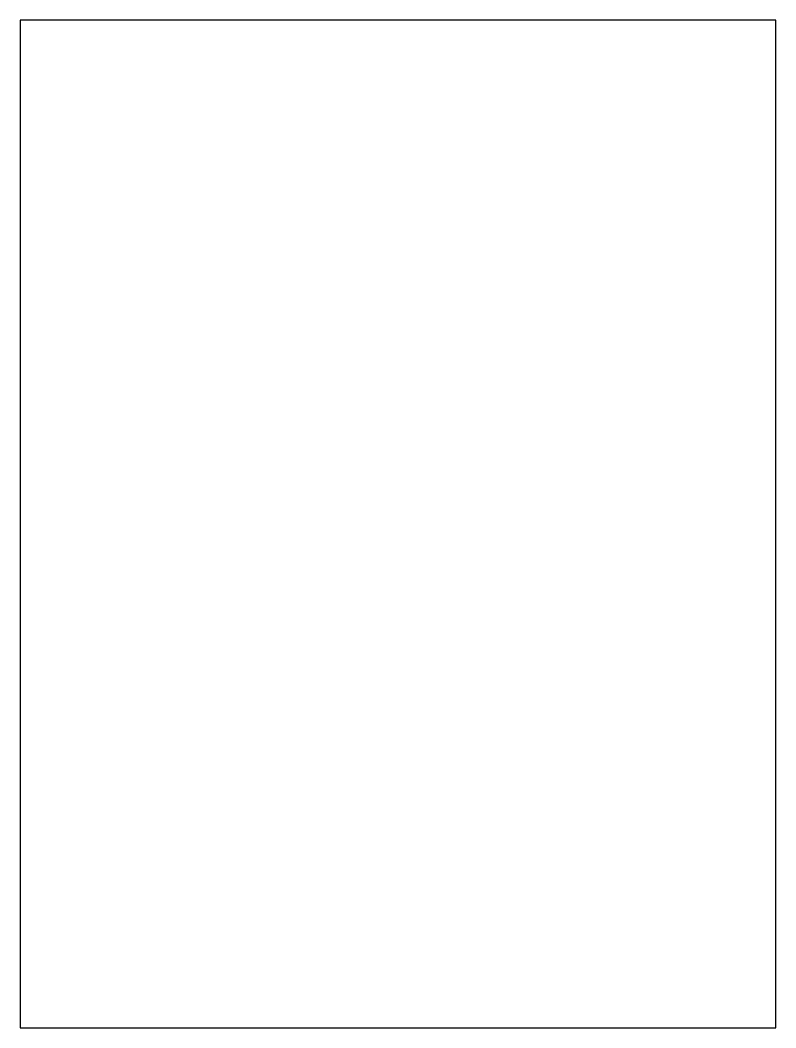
# Model space of a CAD drawing. Header units: millimetres. Extents: x -8 to 10, y -12 to 12.
import ezdxf

# ---------------------------------------------------------------- set-up
doc = ezdxf.new("R2010")
doc.units = ezdxf.units.MM
doc.layers.add('CUT', color=1, linetype='Continuous')

msp = doc.modelspace()

# ---------------------------------------------------------------- linework, layer by layer
at = {"layer": 'CUT'}
for p, q in [((10, 12, 1.51), (-8, 12, 1.51)), ((-8, 12, 1.51), (-8, -12, 1.51)), ((10, -12, 1.51), (10, 12, 1.51)), ((-8, -12, 1.51), (10, -12, 1.51))]:
    msp.add_line(p, q, dxfattribs=at)

doc.saveas('drawing.dxf')
